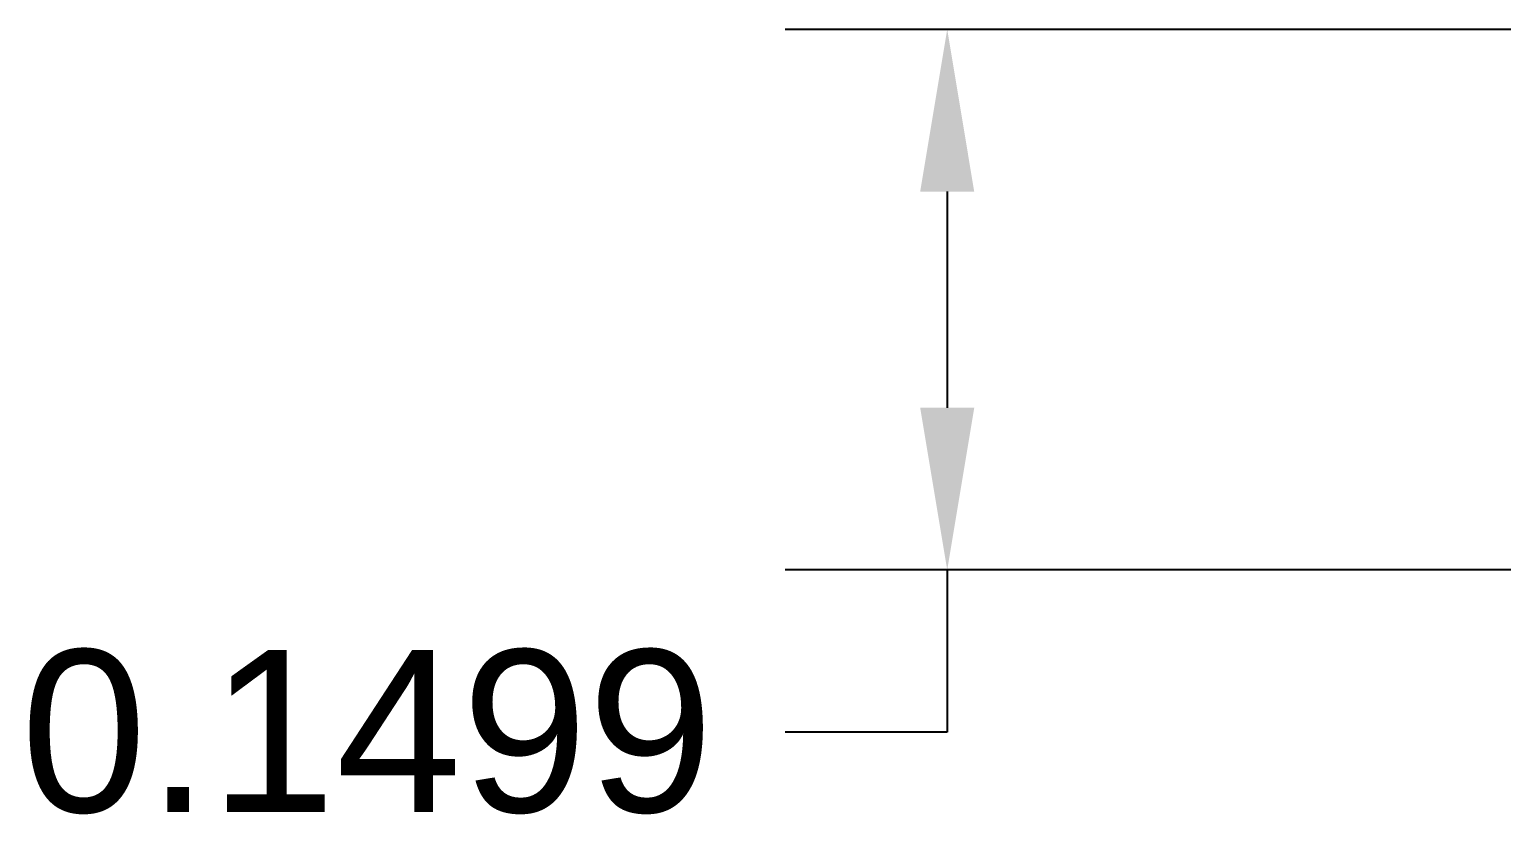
# Model space of a CAD drawing. Header units: metres. Extents: x 26.3 to 44.2, y 14.4 to 19.6.
# Drawn here: x 26.8327 to 27.2412, y 15.0534 to 15.2779 of the extents above; entities that cross this region are included whole.
import ezdxf

# ---------------------------------------------------------------- set-up
doc = ezdxf.new("R2010")
doc.units = ezdxf.units.M
doc.header["$MEASUREMENT"] = 0
doc.layers.add('Dimensions', color=7, linetype='Continuous', plot=False)
doc.styles.get("Standard").update_dxf_attribs({"font": 'arial.ttf'})
doc.dimstyles.new('Annotative', dxfattribs={"dimscale": 0, "dimtxt": 0.18, "dimasz": 0.18, "dimexe": 0.18, "dimexo": 0.0625, "dimgap": 0.09, "dimtad": 0, "dimtih": 1, "dimtoh": 1, "dimdec": 4, "dimzin": 0, "dimdsep": 46, "dimtxsty": 'Standard', "dimcen": 0.09, "dimadec": 0, "dimazin": 0, "dimtfac": 1, "dimtdec": 4, "dimtofl": 0, "dimtmove": 0, "dimatfit": 3, "dimfxl": 1, "dimtolj": 1, "dimtzin": 0, "dimarcsym": 0})

# ---------------------------------------------------------------- blocks, each defined once
blk = doc.blocks.new('*D67')
at = {"layer": 'Defpoints', "color": 0, "transparency": 16777216}
for p in [(27.49856, 15.27789), (27.0874, 15.12796), (27.49856, 15.12796)]:
    blk.add_point(p, dxfattribs=at)
at = {"layer": 'Dimensions', "color": 0, "lineweight": -2, "transparency": 16777216}
for p, q in [((27.48294, 15.27789), (27.0424, 15.27789)), ((27.0874, 15.23289), (27.0874, 15.17296)), ((27.48294, 15.12796), (27.0424, 15.12796)), ((27.0874, 15.12796), (27.0874, 15.08296)), ((27.0874, 15.08296), (27.0424, 15.08296))]:
    blk.add_line(p, q, dxfattribs=at)
at = {"layer": 'Dimensions', "color": 0, "transparency": 16777216}
for points in [[(27.0799, 15.23289), (27.0949, 15.23289), (27.0874, 15.27789)], [(27.0799, 15.17296), (27.0949, 15.17296), (27.0874, 15.12796)]]:
    blk.add_solid(points, dxfattribs=at)
at = {"layer": 'Dimensions', "color": 0, "transparency": 16777216, "insert": (26.92645, 15.08296), "char_height": 0.045, "attachment_point": 5}
blk.add_mtext('\\A1;0.1499', dxfattribs=at)

msp = doc.modelspace()

# ---------------------------------------------------------------- dimensions: what is measured, and where the dimension line sits
at = {"layer": 'Dimensions'}
dim = msp.add_linear_dim(base=(27.0874, 15.12796), p1=(27.49856, 15.27789), p2=(27.49856, 15.12796), angle=90, dimstyle='Annotative', dxfattribs=at)
dim.commit()
dim.dimension.update_dxf_attribs({"geometry": '*D67', "text_midpoint": (26.92645, 15.08296)})

doc.saveas('drawing.dxf')
